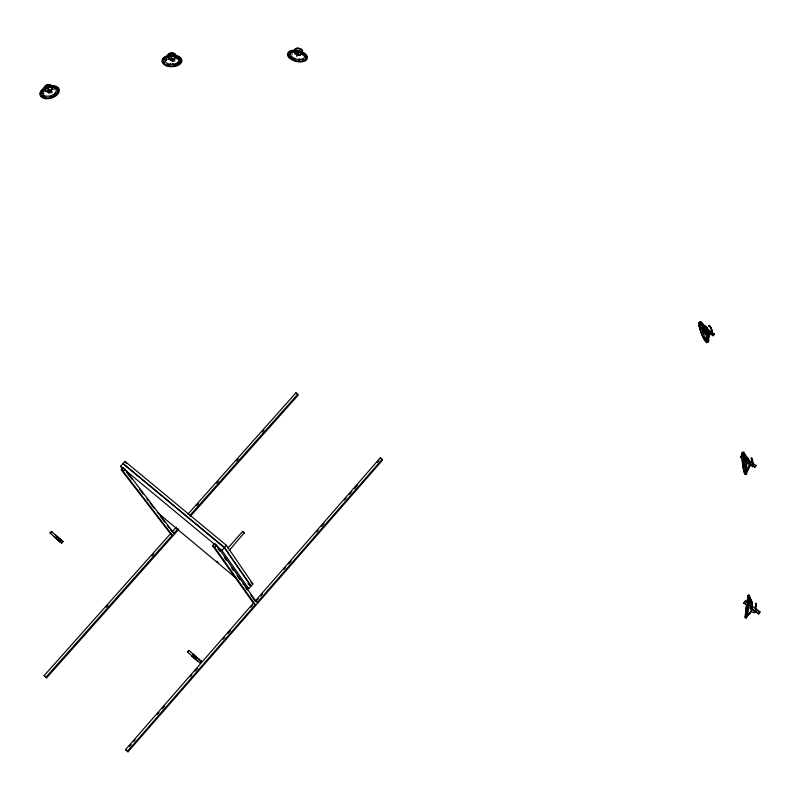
<?xml version="1.0" encoding="UTF-8"?>
<svg xmlns="http://www.w3.org/2000/svg" width="800" height="800" viewBox="0 0 800 800"><rect width="100%" height="100%" fill="white"/><g stroke="black" fill="none" stroke-linecap="round" stroke-linejoin="round"><path stroke-width="1.2" d="M755.78 604.08L755.81 603.05L755.57 604.08M752.35 603.99L752.33 603.49L752.18 604M752.06 604.59L752.46 602.55L752.31 604.59M749.21 596.79L748.09 609.27A5.31 2.85 -77.7 0 1 751.89 608.4L752.43 603.91A5.35 2.19 74.5 0 1 749.29 599.38M48 88.64C47.54 89.6 49.18 88.87 48 88.64L49.42 91.23M748.22 597.59L748.16 595.49L747.11 601.37M745.42 615.25L745.26 618.08L746.51 611.56M755.84 603.67L755.65 605.6M745.22 616.49L745.55 613.62M708.4 338.94L709.1 335.6L708.39 338.83M755.79 604.41L755.25 608.9L758.96 611.55M748.27 598.22L747.32 606.47M745.37 614.64L746.38 606.44M747.6 603.84L747.7 603.39M745.61 612.24L746.59 604.48M707.64 335.55A4.38 1.54 38.4 0 0 709.63 335.01A4.38 1.54 38.4 0 0 707.22 331.79L713.14 335.74L714.43 334.23L700.85 324.41L699.5 326.48L705.34 330.44A4.38 1.54 38.4 0 0 702.59 330.96A4.38 1.54 38.4 0 0 706.76 335.14M755.42 607.7L755.57 606.49M700.78 324.97L700.85 324.41M747.37 608.76L747.65 606.62A4.77 1.15 37.7 0 0 747.86 608.49M746.89 609.49L747.26 606.44M747.65 603.49L748.36 594.86L746.87 602.55M755.72 608.85L756.23 603.59L755.62 606.68M713.14 335.74L714.51 333.67M746.47 612.31L746.89 609.09M748.08 608.78L746.81 616.49M751.72 609.52L751.87 608.22M171.05 57.05L171.89 59.06L170.69 59.24M751.39 610.88L751.73 609.13M746.16 613.68L745.46 617.45L745.39 616.28M747.23 613.85L747.48 612.53M751.6 609.91L751.19 611.67A5.3 0.58 -47.3 0 1 746.9 616.19M754.94 610.65L754.64 611.87M755.42 610.72L755.08 611.79M745.5 460.83L740.43 457.26L741.85 455.19L755.97 465.68L754.66 467.27L748.55 462.97A4.57 1.4 37.6 0 1 750.9 466.35M740.43 457.26L741.85 455.19M754.66 467.27L756.09 465.2M754.81 611.31L754.58 612.33L754.61 611.72M747.51 605.77L743.84 603.06L745.31 601.02L748.25 603.19M743.84 603.06L745.31 601.02M750.81 609.65L751.17 608.47L758.52 613.9L760 611.85L751.19 605.35M297.25 52.21L298.05 54.94M758.52 613.9L760 611.85M298.64 60.6L299.32 60.6M749.16 466.45L749.11 462.52M744.69 460.19L744.58 459.29L744.68 460.18M180.52 60.42A8.6 4.83 -1.3 0 1 180.14 61.66L177.78 63.81A8.6 4.83 -1.3 0 1 173.87 65.04M199.91 662.86L201.02 660.93L199.91 662.86L187.45 652L188.85 650.4L201.32 661.25M382.21 459.32L382.5 460.17L128.01 751.8L125.5 749.64L253.42 603.14L212.59 545.69L214.5 543.53L216.58 545.26L257.01 602.77L382.21 459.32L380.29 457.84L255.12 601.2M129.45 746.36L131.09 744.48M133.55 741.66L135.19 739.78M157.35 714.39L158.99 712.51M162.28 708.75L164.74 705.93M190.18 676.79L191.82 674.91M195.1 671.15L197.57 668.33M223.01 639.19L224.65 637.31M227.93 633.55L230.4 630.73M250.91 607.22L252.55 605.34M255.84 601.58L258.3 598.76M260.76 595.94L262.4 594.06M283.74 569.62L285.38 567.74M288.67 563.98L291.13 561.16M316.57 532.02L318.21 530.14M321.49 526.38L323.96 523.56M344.48 500.06L346.12 498.18M349.4 494.42L351.86 491.59M354.32 488.77L357.61 485.01M377.3 462.45L378.95 460.57M212.59 545.69L214.67 547.42L255.31 604.72L127.36 751.32L128.01 751.8M242.9 583.84L248.74 588.72L250.94 586.21L224.29 547.69L122.94 463.7L120.6 466.29L122.86 469.23M252.88 583.99L251.12 586L224.48 547.47L123.13 463.49L125.01 461.42L226.38 545.32L252.88 583.99L250.96 582.39M248.74 588.72L221.91 550.38L224.29 547.69M224.48 547.47L226.38 545.32M227.99 548.04L242.62 531.46L244.25 532.76L229.09 550.63M214.67 547.42L216.58 545.26M178.63 529.49L46.63 677.81L44.11 675.64L170.5 533.71L121.25 469.8L123.13 467.72L125.11 469.36L173.98 533.33L178.13 528.66M173.98 533.33L172.17 531.82L176.33 527.16M187.96 514.1L295.95 392.83L297.78 394.24L298.18 395.16L190.25 516.43M106.28 607.22L107.94 605.36M151.93 555.95L153.59 554.09M196.75 505.61L198.41 503.75M216.67 483.24L218.33 481.37M236.59 460.86L238.25 459M262.32 431.96L263.98 430.1M121.25 469.8L123.23 471.45L172.3 535.22L45.88 677.25L46.63 677.81M189.76 515.59L297.78 394.24M123.23 471.45L125.11 469.36M61.67 543.1L63.04 541.57L62.66 541.18L61.28 542.7L61.67 543.1L50.03 532.96L51.4 531.44L63.04 541.57M56.04 538.22L60.4 542.27L54.11 536.64L56.04 538.22L57.41 536.7L61.77 540.71L59.84 539.18M45.3 88.88L45.87 88.26M46.1 91.57L47.83 91.81A3.89 2.31 -16.7 0 0 51.43 90.43L52.34 89.17A3.89 2.31 -16.7 0 0 51.85 87.47M53.9 95.36A8.56 5.07 -16.7 0 0 55.56 94.18L56.81 92.84M163.26 61.85L162.79 61.89M173.74 65.22L174.02 65.15M168.38 58.81A3.91 2.2 -1.3 0 0 168.97 59.27L170.69 59.84A3.91 2.2 -1.3 0 0 174.48 59.29L175.13 58.83M52 96.41L52.43 96.42M244.49 533.14L242.65 531.53M304.45 59.48L302.93 60.08A4.53 3.6 50.9 0 1 302.14 59.43M47.93 91.02L50.2 90.14M173.08 58.89L171.94 59.05L172.16 59.73M46.71 87.22L47.12 86.79M171.12 55.6L171.63 55.56L171.03 55.59M296.13 50.8L295.67 50.36L297.5 50.79M173.1 55.61L172.96 55.6A3.91 2.2 -1.3 0 0 170.93 55.59M296.64 54.15L299.06 54.36M300.41 51.58L298.99 51.17L299.86 51.58M167.4 64.54L169.44 65.03M41.51 94.87A8.56 5.07 -16.7 0 0 43.83 96.7L45.61 97.14M300.54 55.37A4.53 3.6 50.9 0 1 300.61 54.93A3.96 2.04 13.6 0 1 296.79 54.6L295.16 53.69A3.96 2.04 13.6 0 1 294.62 53.13M295.61 51.49L296.22 51.39L295.61 51.49A3.21 1.66 13.6 0 0 297.89 54.54M702.09 323.76A5.04 0.78 34.1 0 0 706.17 326.59L706.91 327.3A4.39 0.91 69.1 0 1 708.68 331.02M711.5 332.24L707.59 329.59A4.37 1.54 38.4 0 1 709.34 331.03M699.57 325.92L713.23 335.19M702.52 330.43L706.07 332.84M706.64 340.44L707.37 340.95A4.98 0.93 -75.4 0 0 707.54 340.52M741.75 455.67L743.78 457.1M753.94 464.24L748.85 460.67A4.57 1.4 37.6 0 1 750.66 462.17M740.54 456.78L754.77 466.79M743.49 461.14L745.34 462.44M125.5 749.64L126.16 750.12M745.2 601.4L747.03 602.75M743.95 602.68L747.87 605.57M750.81 607.74L758.64 613.53M44.11 675.64L44.86 676.21M120.6 466.29L122.97 468.26M216.36 545.78L221.91 550.38M248.27 583.63L250.17 585.21M248.09 583.83L249.99 585.41M157.39 512.5L235.29 577.5M170.5 533.71L172.3 535.22M253.42 603.14L255.31 604.72M195.23 655.98L192.87 654.09L199.48 659.91L195.23 655.98L197.11 658.01M58.63 537.94L55.48 535.12L61.56 540.48M193.01 654.26L199.34 659.74M57.42 537.03L55.7 535.41M50.03 532.96L50.42 533.36L51.8 531.84L51.4 531.44M187.45 652L188.85 650.4M748.85 460.2A4.53 0.55 83.1 0 0 748.64 459.32L744.29 453.73M701.88 323.39L702.77 324.46A5.01 1.16 45.2 0 0 706.91 327.3M123.13 467.72L124.55 469.57L215.67 545.2L214.5 543.53M126.78 472.49L132.01 479.32M139.47 489.08L143.21 493.96M146.94 498.84L148.43 500.79M149.92 502.74L154.4 508.59M160.35 516.36L164.78 522.16M167.74 526.03L169.22 527.96M170.7 529.89L172.17 531.82M125.01 461.42L126.49 463.4M217.82 548.25L219.97 551.3M224.27 557.4L226.42 560.45M231.43 567.57L233.58 570.62M237.16 575.71L240.03 579.78M245.05 586.91L247.21 589.97M250.81 595.07L254.4 600.17M749.44 596.76L752.49 602.71M704.8 327.95L704.66 327.37L704.8 327.95A9.66 1.99 69.1 0 0 703.76 326.04M708.41 340.45L708.4 340.88M748.93 466.81L749.11 467.18A5.14 0.71 -61.6 0 1 746.74 471.68M295.95 392.83L296.35 393.74M380.29 457.84L380.59 458.69M707.39 334.99L706.67 332.67A9.66 1.99 69.1 0 0 705.78 330.3M744.45 454.2L744.88 455.6A9.97 1.2 83.1 0 1 746.4 464.96L746.6 467.43M709.01 332.08L709.24 333.03A4.39 0.91 69.1 0 1 709.23 334.74M742.28 453.3L742.18 453.39M745.85 459.58L745.74 459.64M749.2 462.4A4.53 0.55 83.1 0 1 749.34 463.57L749.46 465.68A4.53 0.55 83.1 0 1 749.11 467.18M218.01 562.29A1.28 1.2 -36.9 0 1 217.44 562.04M217.23 561.8A1.28 1.2 -36.9 0 1 217.04 561.21M753.77 610.82A4.77 1.15 37.7 0 1 754.41 612.68A4.77 1.15 37.7 0 1 751.45 611.51M751.17 608.47A4.77 1.15 37.7 0 1 753.04 610.04M745.05 463.72A4.57 1.4 37.6 0 1 744.81 460.85M710.72 334.11A4.37 1.54 38.4 0 1 709.7 334.26M751.55 610.48A5.32 1.68 -53.6 0 1 747.36 613.86M749.09 596.63A11.72 0.51 -82.4 0 1 749.4 599.17A11.72 0.51 -82.4 0 1 747.4 614.13A11.72 0.51 -82.4 0 1 746.41 616.67M749.22 599.66A5.35 2.03 68.2 0 1 751.89 603.34M753.01 466.17A4.08 0.51 83.1 0 1 752.6 466M751.69 459.73A4.08 0.51 83.1 0 1 752.26 458.95A4.08 0.51 83.1 0 1 753.06 464.09M751.3 458.59A4.08 0.51 83.1 0 1 751.89 459.32A4.08 0.51 83.1 0 1 752.51 463.14M752.55 466.22A4.08 0.51 83.1 0 1 752.44 466.44M746.03 471.22A8.14 0.98 83.1 0 1 743.7 459.7M743.65 456.52A8.14 0.98 83.1 0 1 744.55 455.84M746.14 464.63A8.14 0.98 83.1 0 1 746.37 468.42M751.16 458.7A4.53 0.56 83.1 0 1 751.78 458.62A4.53 0.56 83.1 0 1 752.58 463.22M752.7 465.33A4.53 0.56 83.1 0 1 752.35 466.83M749.46 465.68A5.16 1.42 -70.1 0 1 746.87 469.58M747.93 459.05A4.53 0.55 83.1 0 1 748.26 458.33M743.28 452.59A11.35 1.37 83.1 0 1 746.27 462.3A11.35 1.37 83.1 0 1 746.06 474.26M743.35 455.03A9.97 1.2 83.1 0 1 743.48 453.85M746.4 464.96A5.15 2.42 85.5 0 1 749.34 463.57M748.64 459.32A5.18 1.66 59.4 0 1 744.88 455.6M742.2 455.16A9.97 1.19 83.1 0 1 744.71 460.76A9.97 1.19 83.1 0 1 744.91 473.14A9.97 1.19 83.1 0 1 742.26 459.05M741.94 456.03A11.35 1.36 83.1 0 1 744.53 458.6A11.35 1.36 83.1 0 1 745.18 474.58A11.35 1.36 83.1 0 1 742.04 458.49M745.96 457.75A5.17 2.41 53.8 0 1 746.37 458.1M746.78 458.49A5.17 2.41 53.8 0 1 747.18 458.91M709.31 326.64A3.95 0.83 69.1 0 1 711.13 327.86A3.95 0.83 69.1 0 1 712.38 333.09M709.01 325.97A3.95 0.83 69.1 0 1 710.71 328.02A3.95 0.83 69.1 0 1 712.08 332.43M706.27 327.47A3.56 0.74 69.1 0 1 706.73 327.61M707.05 328A3.56 0.74 69.1 0 1 707.42 328.58M708.94 332.64A3.56 0.74 69.1 0 1 709.03 333.76M708.72 325.9A4.39 0.92 69.1 0 1 710.51 327.37A4.39 0.92 69.1 0 1 712.26 332.75M709.24 333.03A5 1.06 -85.6 0 1 707.9 337.1M705.82 327.56A4.39 0.91 69.1 0 1 706.17 326.59M699.87 322.67A11 2.27 69.1 0 1 706.52 331.44A11 2.27 69.1 0 1 706.98 341.64M704.77 337.77A9.66 1.99 69.1 0 0 705.76 339.35A4.98 2.88 -82 0 1 705.79 338.79M700.4 325.06A9.66 1.99 69.1 0 1 700.4 323.77M708.93 335.26A4.98 0.93 -75.4 0 1 708.38 337.94M707.44 337.58A7.89 1.63 69.1 0 1 705.1 337.41A7.89 1.63 69.1 0 1 701.32 327.74M702.32 324.96A7.89 1.63 69.1 0 1 703.04 325.83M702.78 324.73A1.98 0.59 33.8 0 1 704.69 326.31A1.98 0.85 35.3 0 1 704.51 326.39M706.68 332.24A4.99 1.94 70.1 0 1 708.4 330.83M44.45 87.61A3.49 2.08 -16.7 0 1 47.71 84.77A3.49 2.08 -16.7 0 1 51.25 86.16M44.63 87.35A3.49 2.08 -16.7 0 1 46.93 85.34A3.49 2.08 -16.7 0 1 50.25 85.19M50.82 85.51A3.49 2.08 -16.7 0 1 51.19 85.94M54.07 87.8A6.99 4.14 -16.7 0 1 54.02 94.09A6.99 4.14 -16.7 0 1 44.05 95.4A6.99 4.14 -16.7 0 1 45.8 88.89M47.42 88.12A6.99 4.14 -16.7 0 1 49.17 87.6M50.78 87.55A3.15 1.87 -16.7 0 1 50.95 90.23A3.15 1.87 -16.7 0 1 46.63 91.16A3.15 1.87 -16.7 0 1 46.44 88.48M44.35 88.58A3.88 2.31 -16.7 0 1 46.82 85.13A3.88 2.31 -16.7 0 1 51.56 85.8M45.46 91.22A3.89 2.31 -16.7 0 1 45.05 90.74M55.56 94.18A4.46 3.89 22.3 0 1 54.57 93.95M52.16 92.17A4.46 3.89 22.3 0 1 51.43 90.43M57.85 92.98A9.74 5.77 -16.7 0 1 56.43 94.51M52.3 96.92A9.74 5.77 -16.7 0 1 50.69 97.45M40.44 95.3A9.74 5.77 -16.7 0 1 47.84 86.25A9.74 5.77 -16.7 0 1 58.94 89.79M57.77 90.03A8.56 5.07 -16.7 0 1 57.56 91.42A4.46 2.67 26.2 0 0 57.24 91.08M51.93 96.3A8.56 5.07 -16.7 0 1 49.8 96.93M56.5 87.69A8.56 5.07 -16.7 0 1 57.4 88.76M53.24 89.19A4.46 2.67 26.2 0 1 54.19 89.37M43.83 96.7A4.4 3.14 -62.6 0 1 43.8 96.25M47.83 91.81A4.38 4.13 -42.4 0 1 48.51 93.07M49.7 93.29A1.73 1.65 -10.6 0 1 49.99 92.67M43.71 91.65A1.73 0.84 -57.7 0 1 43.94 91.56M42.98 91.55A4.42 1.62 -53.3 0 1 42.66 91.77M50.23 92.42A1.74 1.61 12.5 0 1 51.26 92.69M43.89 93.17A1.74 1.05 -61 0 1 43.68 93.45M168.3 55.56A3.51 1.98 -1.3 0 1 171.83 53.08A3.9 2.2 -1.3 0 1 175.63 55.41M175.07 55.59A3.51 1.98 -1.3 0 0 171.83 53.08A3.9 2.2 -1.3 0 0 167.82 55.38M168.22 55.38A3.51 1.98 -1.3 0 1 171.84 53.41A3.51 1.98 -1.3 0 1 175.23 55.41M177.07 57.61A7.02 3.94 -1.3 0 1 176.72 63.18A7.02 3.94 -1.3 0 1 166.8 63.15A7.02 3.94 -1.3 0 1 167.12 57.58M168.61 56.95A7.02 3.94 -1.3 0 1 175.65 56.97M174.18 56.49A3.16 1.78 -1.3 0 1 172.58 59.46M171.76 59.52A3.16 1.78 -1.3 0 1 168.91 58.41A3.16 1.78 -1.3 0 1 169.7 56.47M172.95 63.73A1.74 1.63 11 0 1 172.67 63.52M172.25 61.66A1.74 1.63 11 0 1 172.66 61.13M174.68 56.18A3.91 2.2 -1.3 0 1 175.63 57.17M177.78 63.81A4.47 3.75 37.3 0 1 177.31 63.61M174.87 61.13A4.47 3.75 37.3 0 1 174.57 60.21M174.5 59.75A4.47 3.75 37.3 0 1 174.48 59.29M162.42 61.79A9.79 5.5 -1.3 0 1 172.27 54.87A9.79 5.5 -1.3 0 1 181.3 61.85M164.36 62.78A8.6 4.83 -1.3 0 1 163.33 60.36M169.97 55.69A8.6 4.83 -1.3 0 1 172.22 55.54M176.82 58.72A4.47 2.41 39.9 0 1 177.26 58.94M179.59 60.88A4.47 2.41 39.9 0 1 180.14 61.66M170.7 63.53A4.4 4.13 -16 0 1 170.46 63.95M170.69 59.84A4.4 4.13 -16 0 1 171.03 60.73M175.57 56.56A4.48 0.88 26.9 0 1 175.13 56.38M168.53 59.49A4.42 3.22 -45.2 0 1 168.97 59.27M177.88 58.72A1.77 0.74 36.8 0 1 177.02 58.08M179.33 58.75A1.77 0.74 36.8 0 1 179.27 58.89M173.29 61.03A1.75 1.57 28.9 0 1 173.61 61.2M166.96 59.55A1.75 1.09 -44.8 0 1 166.82 59.85M166.38 60.4A1.75 1.09 -44.8 0 1 166.1 60.64M166.91 58.9A1.74 0.87 -42.5 0 1 167.09 58.97M295.34 49.88A3.56 1.84 13.6 0 1 299.11 48.35A3.56 1.84 13.6 0 1 302.03 51.4M295.26 50.22A3.56 1.84 13.6 0 1 299.04 48.69A3.56 1.84 13.6 0 1 301.96 51.74M299.99 52.53A7.12 3.66 13.6 0 1 303.82 58.31A7.12 3.66 13.6 0 1 294 58.21A7.12 3.66 13.6 0 1 291.85 52.44M293.09 51.94A7.12 3.66 13.6 0 1 298.21 52M300.62 52.26A3.21 1.66 13.6 0 1 298.71 54.67M294.87 50.18A3.96 2.05 13.6 0 1 299.57 48.62A3.96 2.05 13.6 0 1 301.84 52.27M302.95 53.38A4.53 0.55 39.8 0 1 302.63 53.17M301.54 52.39A4.53 0.55 39.8 0 1 301.15 52.09A3.96 2.04 13.6 0 1 301.69 52.64M295.68 50.84A3.96 2.04 13.6 0 1 299.52 51.17M301.98 53.21A3.96 2.04 13.6 0 1 301.78 54.25A4.53 2.13 53 0 1 302.14 54.45M302.51 54.69A4.53 2.13 53 0 1 302.88 54.98M306.64 59.04A9.92 5.11 13.6 0 1 305.43 60.03M290.07 57.62A9.92 5.11 13.6 0 1 288.72 56.23M287.97 54.81A9.92 5.11 13.6 0 1 297.23 50.33A9.92 5.11 13.6 0 1 307.22 57.82M294.98 59.13A4.47 4.1 6.6 0 1 294.54 59.36L290.96 57.36A8.71 4.49 13.6 0 1 289.12 54.89M296.79 54.6A4.47 4.1 6.6 0 1 296.9 56.47M294.67 53.81A4.48 3.27 -27.4 0 1 295.16 53.69M294.52 51.52A4.51 1.69 -24.1 0 1 294.06 51.75M299.69 58.75A1.77 1.53 43.4 0 1 299.47 58.98M292.56 54.06A1.77 1.1 -28.3 0 1 292.27 54.27M303.58 55.01A1.79 0.62 50 0 1 303.34 54.73M742.98 466.45L743.1 467.26L742.98 466.45M703.61 327.79L703.95 328.57L703.62 327.76M707.21 340.72L707.55 341.51L707.22 340.69M745.38 472.92L745.5 473.73L745.39 472.86M749.22 596.52L749.34 595.68L749.23 596.45M745.92 609.66L746.05 608.81L745.93 609.59M748.79 604.19L748.91 603.34L748.79 604.19M40.6 95.1L41.35 95L40.6 95.1M40.85 95.88L41.6 95.77L40.85 95.88M52 97.4L52.74 97.29L52.03 97.34M46.68 87.76L47.43 87.67L46.68 87.76M57.6 88.56L58.34 88.47L57.63 88.49M57.85 89.33L58.6 89.24L57.85 89.33M162.65 62.48L163.41 62.53L162.65 62.48M173.67 66.14L174.43 66.2L173.67 66.14M747.19 471.08L748.78 468.14L747.19 471.08M698.93 323.2L699.26 324.01L698.93 323.2M169.47 55.31L170.24 55.38L169.52 55.26M169.51 56.15L170.27 56.21L169.55 56.09M702.53 336.05L702.86 336.85L702.55 336.04M180.56 59.86L181.33 59.92L180.56 59.86M288.18 54.72L288.93 54.93L288.18 54.72M287.98 55.57L288.73 55.78L287.98 55.57M298.47 61.4L299.22 61.62L298.52 61.36M306.19 56.25L306.94 56.48L306.24 56.21M306 57.1L306.75 57.33L306.05 57.07M747.87 615.24L750.36 612.68L747.87 615.24M744.55 454.83L744.42 454.82A2.04 0.71 50.1 0 0 745.56 456.7A2.04 0.71 50.1 0 0 747.06 457.54L744.55 454.83M191.56 655.71L198.08 661.51L191.56 655.71M749.96 598.09L749.87 598.02A2.12 0.54 64.8 0 0 750.59 600.15A2.12 0.54 64.8 0 0 751.72 601.48L749.96 598.09M750.25 606.32A2.1 1.12 -88.2 0 0 751.5 605.57A2.11 1.03 82.3 0 0 750.58 603.64A2.11 1.03 82.3 0 0 749.51 604.39A2.1 1.12 -88.2 0 0 750.25 606.32M747.51 461.84A2.03 0.93 75.6 0 0 748.35 460.95A2.04 0.83 66.7 0 0 747.1 459.29A2.04 0.83 66.7 0 0 746.43 460.12A2.03 0.93 75.6 0 0 747.51 461.84M699.62 327.13A9.66 1.99 69.1 0 0 706.33 341.33A9.66 1.99 69.1 0 0 703.77 328.49A9.66 1.99 69.1 0 0 699.62 327.13M699.13 326.43A11 2.26 69.1 0 0 706.77 342.61A11 2.26 69.1 0 0 703.86 327.99A11 2.26 69.1 0 0 699.13 326.43M706.76 329.65A1.97 0.73 60.7 0 0 707.2 328.74A1.97 0.63 52.3 0 0 705.7 327.41A1.97 0.63 52.3 0 0 705.42 328.22A1.97 0.73 60.7 0 0 706.76 329.65M45.81 97.91A8.56 5.07 -16.7 0 0 58.02 90.8A8.56 5.07 -16.7 0 0 45.27 88.99A8.56 5.07 -16.7 0 0 45.81 97.91M45.28 98.64A9.75 5.77 -16.7 0 0 59.19 90.56A9.75 5.77 -16.7 0 0 44.68 88.48A9.75 5.77 -16.7 0 0 45.28 98.64M48.51 91.35A1.22 0.73 -16.7 0 0 50.26 90.33A1.22 0.73 -16.7 0 0 48.43 90.07A1.22 0.73 -16.7 0 0 48.51 91.35M167.38 65.36A8.6 4.83 -1.3 0 0 180.55 61.25A8.6 4.83 -1.3 0 0 167.94 56.99A8.6 4.83 -1.3 0 0 167.38 65.36M166.76 65.93A9.79 5.5 -1.3 0 0 181.76 61.26A9.79 5.5 -1.3 0 0 167.41 56.41A9.79 5.5 -1.3 0 0 166.76 65.93M171.23 59.66A1.23 0.69 -1.3 0 0 173.11 59.06A1.23 0.69 -1.3 0 0 171.31 58.46A1.23 0.69 -1.3 0 0 171.23 59.66M290.72 58.18A8.72 4.48 13.6 0 0 305.32 59.47A8.72 4.48 13.6 0 0 295.97 51.69A8.72 4.48 13.6 0 0 290.72 58.18M289.82 58.42A9.92 5.1 13.6 0 0 306.44 59.89A9.92 5.1 13.6 0 0 295.81 51.04A9.92 5.1 13.6 0 0 289.82 58.42M296.91 54.51A1.25 0.64 13.6 0 0 298.99 54.69A1.25 0.64 13.6 0 0 297.65 53.57A1.25 0.64 13.6 0 0 296.91 54.51"/></g></svg>
